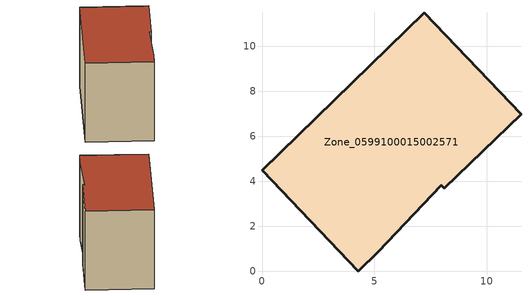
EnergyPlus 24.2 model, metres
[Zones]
Zone_0599100015002571
 floor ground (C_G): 0,4.48 7.23,11.49 11.53,6.99 8.11,3.69 7.97,3.83 5.17,0.86 4.28,0 z0.87
 wall outside (C_F): 7.23,11.49 0,4.48 4.28,0 5.17,0.86 7.97,3.83 8.11,3.69 11.53,6.99 7.23,11.49 z0.87:9.03
 roof outside (C_R): 5.17,0.86 7.97,3.83 8.11,3.69 11.53,6.99 7.23,11.49 0,4.48 4.28,0 z9.03
[BUILDING]
Pand.0599100015002571: North Axis=0; Terrain=City; Loads Convergence Tolerance Value=0.04; Temperature Convergence Tolerance Value=0.4; Solar Distribution=FullExterior; Maximum Number of Warmup Days=25; Minimum Number of Warmup Days=1
[Site:Location]
Rotterdam.The.Hague.AP_ZH_NLD Design_Conditions: Latitude=51.96; Longitude=4.45; Time Zone=1; Elevation=-4.5
[SITE:GROUNDTEMPERATURE:BUILDINGSURFACE]
18, 18, 18, 18, 18, 18, 18, 18, 18, 18, 18, 18
[MATERIAL] Thermal Absorptance=0.9; Solar Absorptance=0.7; Visible Absorptance=0.7
Name | Roughness | Thickness | Conductivity | Density | Specific Heat
G.TC.1965-1974 | MediumSmooth | 0.15 | 0.882353 | 540 | 1210
F.TC.1965-1974 | Rough | 0.3 | 0.697674 | 1920 | 840
R.TC.1965-1974 | MediumRough | 0.2 | 0.232558 | 1500 | 1000
[CONSTRUCTION]
C_G: G.TC.1965-1974
C_F: F.TC.1965-1974
C_R: R.TC.1965-1974
[ZONE]
Zone_0599100015002571: Type=1; Multiplier=1; Ceiling Height=Autocalculate; Volume=Autocalculate; Floor Area=autocalculate; Part of Total Floor Area=Yes
[ZONEINFILTRATION:DESIGNFLOWRATE]
Infil_Zone_0599100015002571: Zone or ZoneList or Space or SpaceList=Zone_0599100015002571; Schedule=AlwaysOn; Design Flow Rate Calculation Method=Flow/Area; Flow Rate per Floor Area=0.003; Constant Term Coefficient=1; Temperature Term Coefficient=0; Velocity Term Coefficient=0; Velocity Squared Term Coefficient=0
[HVACTEMPLATE:ZONE:IDEALLOADSAIRSYSTEM]
Zone_0599100015002571: Maximum Heating Supply Air Temperature=50; Minimum Cooling Supply Air Temperature=13; Maximum Heating Supply Air Humidity Ratio=0.0156; Minimum Cooling Supply Air Humidity Ratio=0.0077; Heating Limit=NoLimit; Cooling Limit=NoLimit; Dehumidification Control Type=ConstantSensibleHeatRatio; Cooling Sensible Heat Ratio=0.7; Dehumidification Setpoint=60; Humidification Control Type=None; Humidification Setpoint=30; Outdoor Air Method=None; Outdoor Air Flow Rate per Person=0.00944; Outdoor Air Flow Rate per Zone Floor Area=0; Outdoor Air Flow Rate per Zone=0; Demand Controlled Ventilation Type=None; Outdoor Air Economizer Type=NoEconomizer; Heat Recovery Type=None; Sensible Heat Recovery Effectiveness=0.7; Latent Heat Recovery Effectiveness=0.65
[ZONECONTROL:THERMOSTAT]
ThermostatControl_Zone_0599100015002571: Zone or ZoneList=Zone_0599100015002571; Control Type Schedule=DualSetpointControlType; Control 1=Thermostat_Zone_0599100015002571; Temperature Difference Between Cutout And Setpoint=0
[THERMOSTATSETPOINT:DUALSETPOINT]
Thermostat_Zone_0599100015002571: Heating Setpoint Temperature Schedule=HeatingSetpoint_Zone_0599100015002571; Cooling Setpoint Temperature Schedule=CoolingSetpoint_Zone_0599100015002571
[SCHEDULE:COMPACT]
HeatingSetpoint_Zone_0599100015002571: Through: 12/31, For: AllDays, Until: 24:00, 21
CoolingSetpoint_Zone_0599100015002571: Through: 12/31, For: AllDays, Until: 24:00, 24
DualSetpointControlType: Through: 12/31, For: AllDays, Until: 24:00, 4
AlwaysOn: Through: 12/31, For: AllDays, Until: 24:00, 1
